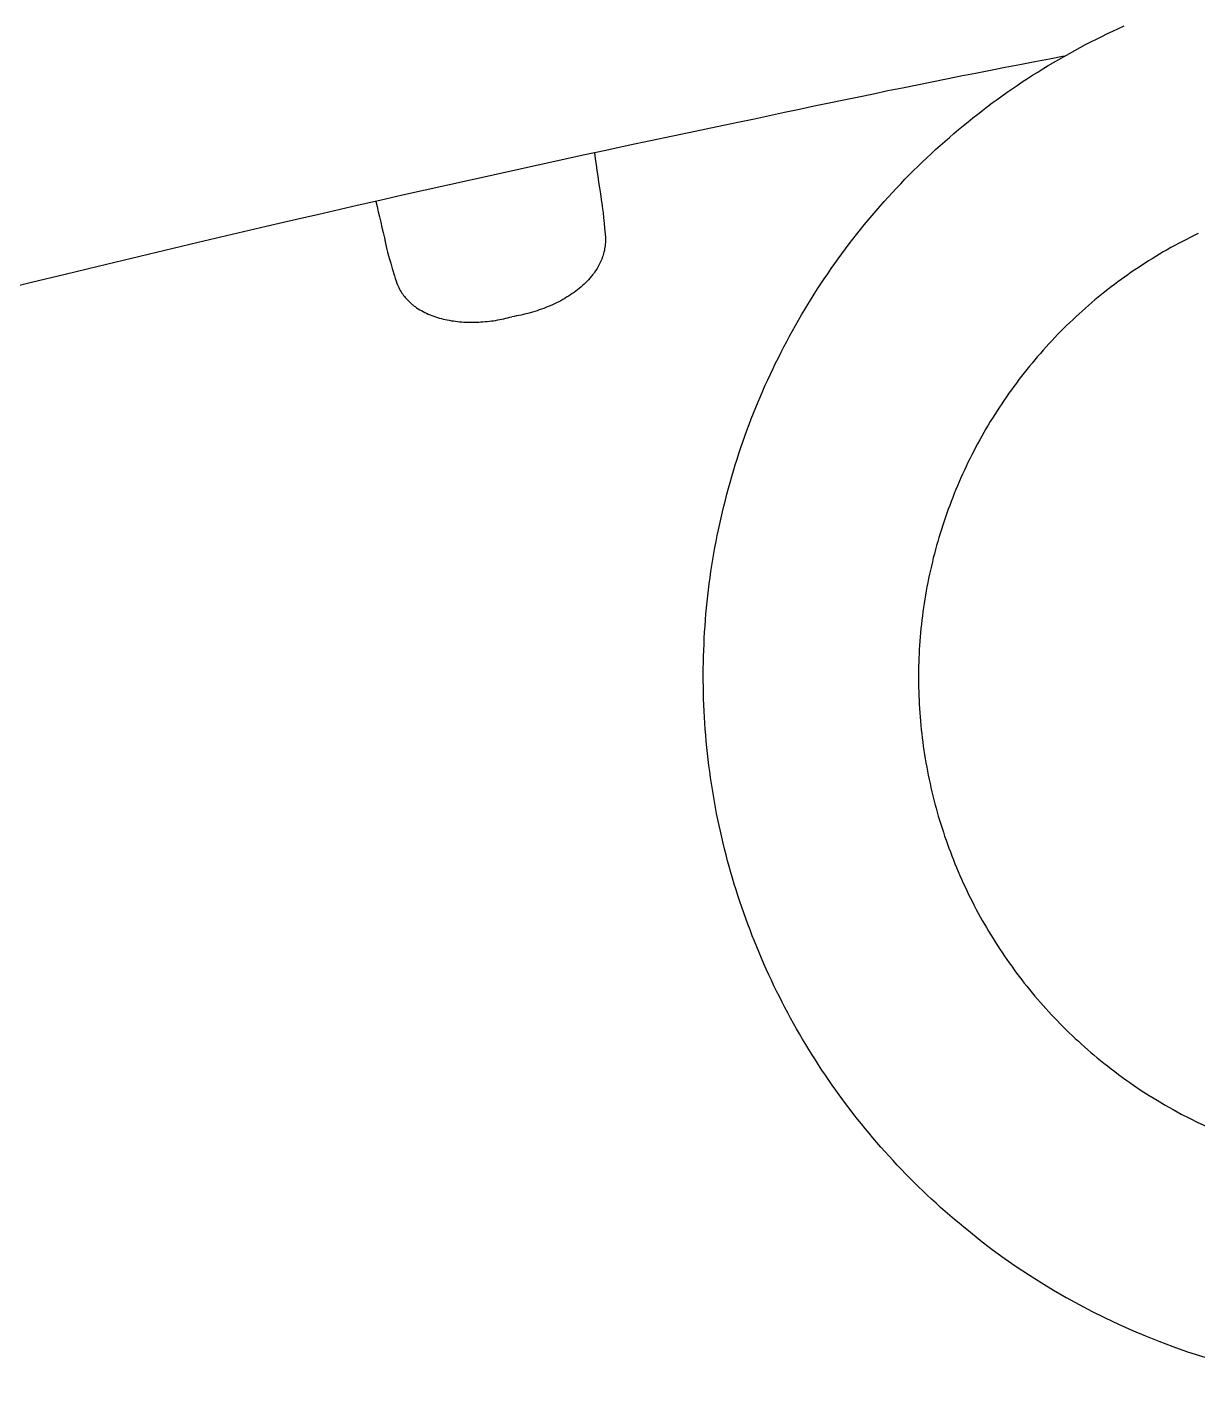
# Model space of a CAD drawing. Header units: millimetres. Extents: x -1718 to 143559, y -78490 to 15626.
# Drawn here: x 117695 to 121004, y -573 to 3281 of the extents above; entities that cross this region are included whole.
import ezdxf

# ---------------------------------------------------------------- set-up
doc = ezdxf.new("R2010")
doc.units = ezdxf.units.MM
doc.header["$MEASUREMENT"] = 0
doc.layers.get('0').update_dxf_attribs({"linetype": 'CONTINUOUS'})

msp = doc.modelspace()

# ---------------------------------------------------------------- linework, layer by layer
at = {"color": 7, "ltscale": 0.000156127}
msp.add_line((120389.8, -150.3), (120389.7, -150.2), dxfattribs=at)
at = {"color": 7, "ltscale": 0.03937}
for points in [[(120389.7, -150.2), (120378.3, -141.4), (120367.1, -132.5), (120355.8, -123.5), (120342.6, -112.6), (120329.4, -101.7), (120316.2, -90.6), (120303.2, -79.4), (120290.3, -68.2), (120277.5, -56.8), (120264.8, -45.3), (120252.1, -33.7), (120239.6, -21.9), (120227.2, -10.1), (120214.9, 1.8), (120202.6, 13.9), (120190.5, 26), (120178.5, 38.2), (120166.6, 50.6), (120154.8, 63), (120143.1, 75.6), (120131.5, 88.2), (120120, 100.9), (120108.6, 113.8), (120097.3, 126.7), (120086.2, 139.7), (120075.1, 152.9), (120064.2, 166.1), (120053.4, 179.4), (120042.6, 192.8), (120032, 206.3), (120021.6, 219.9), (120011.2, 233.6), (120000.9, 247.3), (119990.8, 261.2), (119980.8, 275.1), (119970.9, 289.1), (119961.1, 303.2), (119951.5, 317.4), (119941.9, 331.7), (119932.5, 346), (119923.2, 360.4), (119914, 374.9), (119905, 389.5), (119896.1, 404.2), (119887.3, 418.9), (119878.6, 433.7), (119870.1, 448.6), (119861.6, 463.6), (119853.4, 478.6), (119845.2, 493.7), (119837.2, 508.8), (119829.3, 524.1), (119821.5, 539.4), (119813.8, 554.7), (119806.3, 570.2), (119798.9, 585.7), (119791.7, 601.2), (119784.6, 616.8), (119777.6, 632.5), (119770.7, 648.2), (119764, 664), (119757.4, 679.9), (119751, 695.8), (119744.7, 711.7), (119738.5, 727.8), (119732.5, 743.8), (119726.5, 759.9), (119720.8, 776.1), (119715.2, 792.3), (119709.7, 808.6), (119704.3, 824.9), (119699.1, 841.2), (119694, 857.6), (119689.1, 874.1), (119684.3, 890.6), (119679.6, 907.1), (119675.1, 923.7), (119670.7, 940.3), (119666.5, 956.9), (119662.4, 973.6), (119658.5, 990.3), (119654.7, 1007), (119651, 1023.8), (119647.5, 1040.6), (119644.1, 1057.5), (119640.9, 1074.3), (119637.8, 1091.2), (119634.8, 1108.2), (119632, 1125.1), (119629.4, 1142.1), (119626.8, 1159.1), (119624.5, 1176.1), (119622.3, 1193.1), (119620.2, 1210.2), (119618.2, 1227.2), (119616.4, 1244.3), (119614.8, 1261.4), (119613.3, 1278.5), (119612, 1295.7), (119610.7, 1312.8), (119609.7, 1330), (119608.8, 1347.1), (119608, 1364.3), (119607.4, 1381.5), (119606.9, 1398.6), (119606.6, 1415.8), (119606.4, 1433), (119606.4, 1450.2), (119606.5, 1467.4), (119606.7, 1484.6), (119607.1, 1501.8), (119607.7, 1518.9), (119608.4, 1536.1), (119609.2, 1553.3), (119610.2, 1570.4), (119611.3, 1587.6), (119612.6, 1604.7), (119614, 1621.9), (119615.6, 1639), (119617.3, 1656.1), (119619.2, 1673.2), (119621.2, 1690.3), (119623.4, 1707.3), (119625.7, 1724.4), (119628.1, 1741.4), (119630.7, 1758.4), (119633.5, 1775.4), (119636.3, 1792.4), (119639.4, 1809.3), (119642.5, 1826.2), (119645.8, 1843.1), (119649.3, 1859.9), (119652.9, 1876.8), (119656.7, 1893.6), (119660.5, 1910.3), (119664.6, 1927), (119668.8, 1943.7), (119673.1, 1960.4), (119677.5, 1977), (119682.1, 1993.6), (119686.9, 2010.2), (119691.8, 2026.7), (119696.8, 2043.1), (119702, 2059.6), (119707.3, 2075.9), (119712.7, 2092.3), (119718.3, 2108.5), (119724, 2124.8), (119729.9, 2141), (119735.9, 2157.1), (119742.1, 2173.2), (119748.3, 2189.3), (119754.8, 2205.2), (119761.3, 2221.2), (119768, 2237), (119774.8, 2252.9), (119781.8, 2268.6), (119788.9, 2284.3), (119796.1, 2300), (119803.5, 2315.5), (119811, 2331.1), (119818.6, 2346.5), (119826.4, 2361.9), (119834.3, 2377.2), (119842.3, 2392.5), (119850.4, 2407.7), (119858.7, 2422.8), (119867.2, 2437.8), (119875.7, 2452.8), (119884.4, 2467.7), (119893.2, 2482.5), (119902.1, 2497.3), (119911.2, 2512), (119920.3, 2526.6), (119929.6, 2541.1), (119939.1, 2555.5), (119948.6, 2569.9), (119958.3, 2584.1), (119968.1, 2598.3), (119978, 2612.5), (119988, 2626.5), (119998.2, 2640.4), (120008.5, 2654.3), (120018.9, 2668.1), (120029.4, 2681.7), (120040, 2695.3), (120050.8, 2708.8), (120061.7, 2722.2), (120072.7, 2735.6), (120083.7, 2748.8), (120095, 2761.9), (120106.3, 2774.9), (120117.7, 2787.9), (120129.3, 2800.7), (120140.9, 2813.4), (120152.7, 2826.1), (120164.6, 2838.6), (120176.5, 2851), (120188.6, 2863.4), (120200.8, 2875.6), (120213.1, 2887.7), (120225.5, 2899.8), (120238, 2911.7), (120250.6, 2923.5), (120263.4, 2935.2), (120276.2, 2946.8), (120289.1, 2958.2), (120302.1, 2969.6), (120315.2, 2980.9), (120328.4, 2992), (120341.7, 3003.1), (120355.1, 3014), (120368.6, 3024.8), (120382.2, 3035.5), (120395.8, 3046.1), (120409.6, 3056.5), (120423.5, 3066.9), (120437.4, 3077.1), (120451.4, 3087.2), (120465.6, 3097.2), (120479.8, 3107), (120494, 3116.8), (120508.4, 3126.4), (120522.9, 3135.9), (120537.4, 3145.2), (120552, 3154.5), (120566.7, 3163.6), (120581.5, 3172.6), (120596.4, 3181.5), (120611.3, 3190.2), (120626.3, 3198.8), (120641.4, 3207.3), (120656.5, 3215.6), (120671.8, 3223.9), (120687.1, 3232), (120702.4, 3239.9), (120717.9, 3247.7), (120733.3, 3255.4), (120748.9, 3263), (120764.5, 3270.4), (120780.2, 3277.7), (120796, 3284.9)], [(120626.9, 3199.1), (120585.1, 3191.2), (120543.4, 3183.1), (120501.7, 3175), (120459.9, 3166.9), (120418.1, 3158.7), (120376.3, 3150.5), (120335, 3142.3), (120293.7, 3134.1), (120252.4, 3125.8), (120211.1, 3117.5), (120169.9, 3109.2), (120128.6, 3100.8), (120087.4, 3092.3), (120046.1, 3083.8), (120004.2, 3075.1), (119962.3, 3066.4), (119920.3, 3057.6), (119878.2, 3048.7), (119835.8, 3039.7), (119793.4, 3030.6), (119751, 3021.5), (119708.5, 3012.4)], [(119316.4, 2802.1), (119317.9, 2793.2), (119319.3, 2784), (119320.5, 2775.3), (119321.6, 2767.1), (119322.9, 2755.8), (119324.4, 2742.6), (119326.1, 2725.9), (119328.4, 2702.6), (119328.9, 2698.2), (119329.3, 2693.6), (119329.6, 2689.1), (119329.7, 2686.5), (119329.7, 2684), (119329.8, 2681.5), (119329.8, 2679), (119329.7, 2675.2), (119329.5, 2671.5), (119329.2, 2667.8), (119328.9, 2664.1), (119328.2, 2659.4), (119327.5, 2654.6), (119326.6, 2650), (119325.5, 2645.3), (119324.5, 2641.3), (119323.4, 2637.3), (119322.1, 2633.3), (119320.8, 2629.4), (119319.3, 2625.5), (119317.7, 2621.6), (119316, 2617.8), (119314.3, 2614), (119312.4, 2610.2), (119310.4, 2606.5), (119308.4, 2602.8), (119306.2, 2599.2), (119304, 2595.5), (119301.6, 2592), (119299.2, 2588.5), (119296.7, 2585), (119295, 2582.7), (119293.3, 2580.4), (119291.4, 2578.1), (119289.6, 2575.9), (119285.9, 2571.5), (119281.9, 2567.1), (119277.9, 2562.8), (119273.7, 2558.6), (119269.4, 2554.4), (119264.9, 2550.3), (119260.4, 2546.4), (119255.7, 2542.4), (119250.9, 2538.6), (119246, 2534.9), (119241, 2531.2), (119235.9, 2527.6), (119230.7, 2524.1), (119225.3, 2520.6), (119219.9, 2517.3), (119214.5, 2514), (119208.8, 2510.8), (119203.2, 2507.7), (119197.5, 2504.7), (119191.6, 2501.8), (119185.7, 2498.9), (119179.8, 2496.2), (119173.7, 2493.5), (119167.6, 2490.9), (119161.5, 2488.4), (119155.3, 2486), (119149.1, 2483.7), (119142.8, 2481.5), (119136.4, 2479.4), (119130.1, 2477.3), (119123.6, 2475.4), (119117.2, 2473.6), (119110.7, 2471.8), (119104.2, 2470.2), (119097.7, 2468.6), (119091.2, 2467.2), (119084.6, 2465.8), (119078.1, 2464.6), (119071.5, 2463.4), (119064.9, 2462.4)], [(121005.4, 2697.6), (120994.3, 2692.2), (120983.2, 2686.7), (120972.2, 2681.1), (120961.2, 2675.4), (120950.2, 2669.7), (120939.4, 2663.8), (120928.5, 2657.8), (120917.8, 2651.7), (120907, 2645.5), (120896.4, 2639.2), (120885.7, 2632.9), (120875.2, 2626.4), (120865.3, 2620.2), (120855.4, 2613.9), (120845.6, 2607.6), (120835.8, 2601.1), (120826.1, 2594.6), (120816.5, 2588), (120806.9, 2581.3), (120797.3, 2574.5), (120787.8, 2567.7), (120778.4, 2560.8), (120769.1, 2553.8), (120759.8, 2546.7), (120750.5, 2539.5), (120741.3, 2532.3), (120732.2, 2525), (120723.2, 2517.6), (120713.9, 2509.9), (120704.7, 2502.2), (120695.6, 2494.3), (120686.6, 2486.4), (120677.6, 2478.4), (120668.7, 2470.4), (120659.8, 2462.2), (120651.1, 2454), (120642.4, 2445.7), (120633.8, 2437.3), (120625.2, 2428.9), (120616.7, 2420.4), (120608.3, 2411.8), (120600, 2403.2), (120591.8, 2394.4), (120583.6, 2385.6), (120575.5, 2376.8), (120567.5, 2367.8), (120559.5, 2358.8), (120551.7, 2349.8), (120543.9, 2340.6), (120536.2, 2331.4), (120528.6, 2322.2), (120521, 2312.8), (120513.6, 2303.4), (120506.2, 2294), (120498.9, 2284.4), (120491.7, 2274.9), (120484.5, 2265.2), (120477.5, 2255.5), (120470.5, 2245.7), (120463.6, 2235.9), (120456.8, 2226), (120450.1, 2216.1), (120443.5, 2206.1), (120437, 2196), (120430.5, 2185.9), (120424.2, 2175.8), (120417.9, 2165.6), (120411.7, 2155.3), (120405.6, 2145), (120399.6, 2134.6), (120393.7, 2124.2), (120387.9, 2113.7), (120382.1, 2103.2), (120376.5, 2092.6), (120370.9, 2082), (120365.5, 2071.3), (120360.1, 2060.6), (120354.8, 2049.9), (120349.6, 2039.1), (120344.6, 2028.2), (120339.6, 2017.3), (120334.7, 2006.4), (120329.9, 1995.5), (120325.1, 1984.4), (120320.5, 1973.4), (120316, 1962.3), (120311.6, 1951.2), (120307.2, 1940), (120303, 1928.8), (120298.9, 1917.6), (120294.8, 1906.3), (120290.9, 1895), (120287, 1883.7), (120283.3, 1872.4), (120279.6, 1861), (120276.1, 1849.5), (120272.6, 1838.1), (120269.3, 1826.6), (120266, 1815.1), (120262.9, 1803.6), (120259.8, 1792), (120256.8, 1780.4), (120254, 1768.8), (120251.2, 1757.2), (120248.6, 1745.5), (120246, 1733.9), (120243.5, 1722.2), (120241.2, 1710.4), (120238.9, 1698.7), (120236.8, 1687), (120234.7, 1675.2), (120232.8, 1663.4), (120230.9, 1651.6), (120229.2, 1639.8), (120227.5, 1628), (120226, 1616.1), (120224.5, 1604.3), (120223.2, 1592.4), (120221.9, 1580.5), (120220.8, 1568.6), (120219.7, 1556.8), (120218.8, 1544.9), (120218, 1532.9), (120217.2, 1521), (120216.6, 1509.1), (120216.1, 1497.2), (120215.6, 1485.3), (120215.3, 1473.3), (120215.1, 1461.4), (120215, 1449.5), (120214.9, 1437.6), (120215, 1425.6), (120215.2, 1413.7), (120215.5, 1401.8), (120215.9, 1389.9), (120216.4, 1378), (120217, 1366.1), (120217.7, 1354.1), (120218.4, 1342.3), (120219.3, 1330.4), (120220.3, 1318.5), (120221.4, 1306.6), (120222.6, 1294.8), (120223.9, 1282.9), (120225.3, 1271.1), (120226.8, 1259.3), (120228.5, 1247.5), (120230.2, 1235.7), (120232, 1223.9), (120233.9, 1212.2), (120235.9, 1200.4), (120238, 1188.7), (120240.2, 1177), (120242.5, 1165.3), (120244.9, 1153.7), (120247.4, 1142), (120250, 1130.4), (120252.7, 1118.8), (120255.5, 1107.2), (120258.4, 1095.7), (120261.4, 1084.2), (120264.5, 1072.7), (120267.7, 1061.2), (120270.9, 1049.8), (120274.3, 1038.4), (120277.8, 1027), (120281.4, 1015.7), (120285.1, 1004.4), (120288.8, 993.1), (120292.7, 981.9), (120296.7, 970.7), (120300.7, 959.5), (120304.9, 948.4), (120309.1, 937.3), (120313.4, 926.2), (120317.9, 915.2), (120322.4, 904.2), (120327, 893.2), (120331.7, 882.3), (120336.5, 871.5), (120341.4, 860.7), (120346.4, 849.9), (120351.5, 839.1), (120356.7, 828.5), (120361.9, 817.8), (120367.3, 807.2), (120372.7, 796.7), (120378.2, 786.2), (120383.8, 775.7), (120389.5, 765.3), (120395.3, 754.9), (120401.2, 744.6), (120407.2, 734.4), (120413.2, 724.2), (120419.4, 714), (120425.6, 703.9), (120431.9, 693.9), (120438.3, 683.9), (120444.8, 673.9), (120451.3, 664.1), (120458, 654.2), (120464.7, 644.5), (120471.5, 634.8), (120478.4, 625.1), (120485.4, 615.5), (120492.4, 606), (120499.6, 596.5), (120506.8, 587.1), (120514.1, 577.8), (120521.4, 568.5), (120528.9, 559.3), (120536.4, 550.1), (120544, 541), (120551.7, 532), (120559.4, 523.1), (120567.3, 514.2), (120575.2, 505.3), (120583.1, 496.6), (120591.2, 487.9), (120599.3, 479.3), (120607.5, 470.7), (120615.8, 462.3), (120624.1, 453.9), (120632.5, 445.5), (120641, 437.3), (120649.5, 429.1), (120658.1, 421), (120666.8, 412.9), (120675.6, 404.9), (120684.4, 397.1), (120693.3, 389.2), (120702.2, 381.5), (120711.2, 373.8), (120720.3, 366.2), (120729.4, 358.7), (120738.6, 351.3), (120748.9, 343.2), (120759.2, 335.1), (120769.7, 327.2), (120780.2, 319.3), (120790.7, 311.6), (120801.4, 303.9), (120812.1, 296.3), (120822.8, 288.9)], [(118706.2, 2678.5), (118708.1, 2669.5), (118710, 2660.9), (118712, 2652.9), (118713.9, 2645.3), (118716.6, 2634.8), (118719.3, 2625.2), (118722.6, 2613.6), (118726.9, 2599), (118733.1, 2578.3), (118735.5, 2570), (118736.8, 2566), (118737.8, 2562.8), (118738.6, 2560.5), (118739.4, 2558.3), (118740.6, 2555.2), (118741.9, 2552.1), (118743.3, 2549), (118745.3, 2544.8), (118747.4, 2540.7), (118749.7, 2536.6), (118752.1, 2532.6), (118754.3, 2529.3), (118756.5, 2525.9), (118758.9, 2522.7), (118761.3, 2519.5), (118763.8, 2516.5), (118766.4, 2513.5), (118769, 2510.6), (118771.7, 2507.8), (118774.5, 2505.1), (118777.3, 2502.4), (118780.2, 2499.8), (118783.2, 2497.3), (118785.2, 2495.7), (118787.3, 2494), (118789.3, 2492.5), (118791.4, 2490.9), (118795.7, 2487.9), (118800.2, 2484.9), (118804.7, 2482.1), (118809.3, 2479.5), (118814, 2476.9), (118818.8, 2474.4), (118823.7, 2472.1), (118828.7, 2469.8), (118833.8, 2467.7), (118838.9, 2465.7), (118844.1, 2463.8), (118849.5, 2461.9), (118854.8, 2460.3), (118860.3, 2458.6), (118865.8, 2457.2), (118871.3, 2455.8), (118876.9, 2454.5), (118882.6, 2453.3), (118888.3, 2452.2), (118894.1, 2451.2), (118899.9, 2450.3), (118905.7, 2449.5), (118911.6, 2448.9), (118917.5, 2448.3), (118923.4, 2447.8), (118929.4, 2447.4), (118935.4, 2447.1), (118941.4, 2446.8), (118947.4, 2446.7), (118953.4, 2446.7), (118959.4, 2446.7), (118965.5, 2446.9), (118971.5, 2447.1), (118977.5, 2447.5), (118983.5, 2447.9), (118989.5, 2448.4), (118995.5, 2449), (119001.5, 2449.6), (119007.4, 2450.4), (119013.4, 2451.2), (119019.2, 2452.1), (119025.1, 2453.1), (119030.9, 2454.2), (119036.7, 2455.4), (119042.4, 2456.6), (119048.1, 2457.9), (119053.8, 2459.3), (119059.3, 2460.8), (119064.9, 2462.4)]]:
    msp.add_lwpolyline(points, dxfattribs=at)
at = {"ltscale": 0.03937}
msp.add_lwpolyline([(119708.5, 3012.4), (119645.9, 2999.3), (119583.3, 2986.3), (119520.7, 2973.1), (119457.4, 2959.7), (119394.1, 2946.2), (119330.8, 2932.7), (119267, 2918.9), (119203.2, 2905.1), (119139.4, 2891.2), (119075.6, 2877.2), (119011.9, 2863.1), (118948.3, 2849), (118884, 2834.7), (118819.8, 2820.3), (118755.7, 2805.8), (118691.6, 2791.2), (118627.5, 2776.6), (118563.4, 2761.9), (118516, 2750.9), (118468.6, 2739.9), (118419.6, 2728.6), (118370.7, 2717.1), (118274.5, 2694.6), (118178.3, 2671.9), (118084.1, 2649.5), (117989.9, 2627), (117895.8, 2604.4), (117801.7, 2581.7), (117707.2, 2558.8), (117612.7, 2535.8)], dxfattribs=at)
at = {"color": 7, "ltscale": 0.03937}
for centre, radius, start, end in [((1710227.1, 235294.8), 1607808.9, 188.3097944, 188.3145482), ((241854.2, 31348.9), 126441.3, 193.054454, 193.109355)]:
    msp.add_arc(centre, radius, start, end, dxfattribs=at)
for centre, major_axis, ratio, start_param, end_param in [((121606.9, 1435.3), (1072.3, -888.4), 0.997359, 4.804178, 5.406081), ((121625.1, 1444.2), (1961.2, -479), 0.998923, 4.293218, 4.951813)]:
    msp.add_ellipse(centre, major_axis=major_axis, ratio=ratio, start_param=start_param, end_param=end_param, dxfattribs=at)

doc.saveas('drawing.dxf')
